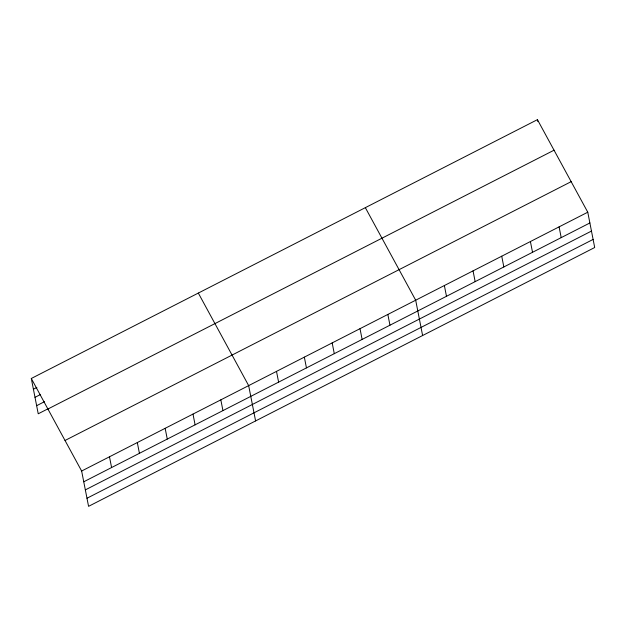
<?xml version="1.0" encoding="UTF-8"?>
<svg xmlns="http://www.w3.org/2000/svg" width="626" height="626" viewBox="0 0 626 626"><rect width="100%" height="100%" fill="white"/><g stroke="black" fill="none" stroke-linecap="round" stroke-linejoin="round"><path stroke-width="0.94" d="M31.3 378.48L537.429 119.66L587.767 212.206L594.7 247.52L88.571 506.34L81.638 471.026L31.3 378.48L38.233 413.794L48.672 408.457M33.413 389.239L36.887 387.455M35.001 397.338L40.22 394.67M36.637 405.695L44.469 401.689M47.912 409.021L554.041 150.201M65.026 440.485L571.155 181.665M81.638 471.026L587.767 212.206M83.751 481.785L589.88 222.966M85.339 489.892L591.468 231.072M86.983 498.241L593.112 239.422M365.341 207.652L415.687 300.206L422.613 335.52M198.325 293.07L248.663 385.616L255.596 420.93M559.088 226.87L561.201 237.63M537.429 119.66L537.781 121.452M530.41 241.534L532.523 252.294M501.731 256.206L503.836 266.966M473.045 270.87L475.157 281.63M444.366 285.534L446.479 296.294M387.846 314.44L389.959 325.199M360.013 328.673L362.125 339.433M332.179 342.907L334.284 353.667M304.338 357.141L306.45 367.9M276.504 371.382L278.609 382.142M220.829 399.85L222.942 410.609M192.988 414.083L195.101 424.843M165.154 428.317L167.267 439.076M137.313 442.551L139.426 453.318M109.48 456.792L111.592 467.552"/></g></svg>
